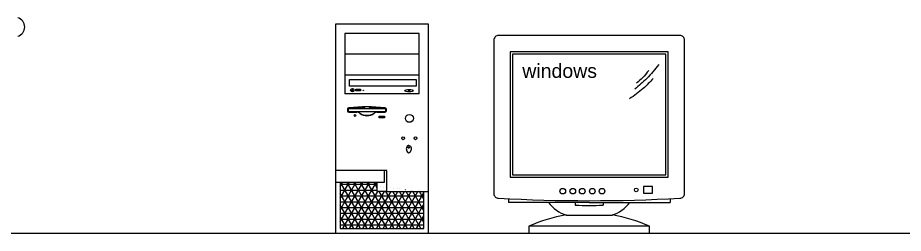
# Model space of a CAD drawing. Header units: inches. Extents: x 11.8 to 54.3, y 10.8 to 35.6.
# Drawn here: x 27.906 to 29.811, y 28.998 to 29.462 of the extents above; entities that cross this region are included whole.
import ezdxf

# ---------------------------------------------------------------- set-up
doc = ezdxf.new("R2010")
doc.units = ezdxf.units.IN
doc.header["$MEASUREMENT"] = 0
for name, color, linetype in [('02', 2, 'Continuous'), ('1', 1, 'Continuous'), ('8', 8, 'Continuous')]:
    doc.layers.add(name, color=color, linetype=linetype)
doc.styles.get("Standard").update_dxf_attribs({"font": 'arial.ttf'})

msp = doc.modelspace()

# ---------------------------------------------------------------- hatches: boundary and pattern name
at = {"layer": '8'}
h = msp.add_hatch(dxfattribs=at)
h.set_pattern_fill('NET3', color=256, scale=0.1, style=0)
h.set_pattern_definition([(0, (-32.307456, 24.778748), (0, 0.0125), []), (60, (-32.307456, 24.778748), (-0.0108253175, 0.00625), []), (120, (-32.307456, 24.778748), (-0.0108253175, -0.00625), [])])
edge = h.paths.add_edge_path()
edge.add_line((28.6006, 29.1078), (28.6795, 29.1078))
edge.add_line((28.6795, 29.1078), (28.6795, 29.0883))
edge.add_line((28.6795, 29.0883), (28.7802, 29.0883))
edge.add_line((28.6002, 29.1078), (28.6002, 29.0083))
edge.add_line((28.6002, 29.0083), (28.7802, 29.0083))
edge.add_line((28.7802, 29.0083), (28.7802, 29.0883))

# ---------------------------------------------------------------- linework, layer by layer
at = {"layer": '02'}
for p, q in [((28.7702, 29.4283), (28.6102, 29.4283)), ((28.6102, 29.4283), (28.6102, 29.2983)), ((28.7702, 29.2983), (28.7702, 29.4283)), ((28.7702, 29.3833), (28.6102, 29.3833)), ((28.7702, 29.3383), (28.6102, 29.3383)), ((28.7473, 29.3074), (28.7473, 29.3026)), ((28.7493, 29.3074), (28.7493, 29.3026)), ((28.7702, 29.2983), (28.6102, 29.2983)), ((28.6158, 29.265), (28.6158, 29.2617)), ((28.6493, 29.268), (28.6188, 29.268)), ((28.6963, 29.268), (28.6658, 29.268)), ((28.6993, 29.2617), (28.6993, 29.265)), ((28.6188, 29.2587), (28.6359, 29.2587)), ((28.6792, 29.2587), (28.6963, 29.2587)), ((28.7002, 29.1333), (28.5902, 29.1333)), ((28.6948, 29.1333), (28.6948, 29.1078)), ((28.7002, 29.0883), (28.7002, 29.1333)), ((28.6948, 29.1078), (28.5902, 29.1078)), ((28.6795, 29.0883), (28.6795, 29.1078)), ((28.7002, 29.0883), (28.6795, 29.0883)), ((28.7002, 29.0883), (28.7902, 29.0883)), ((28.9618, 29.0726), (28.9618, 29.0647)), ((29.1357, 29.0647), (28.9618, 29.0647)), ((29.1057, 29.0647), (29.1057, 29.0585)), ((29.1357, 29.0647), (29.3096, 29.0647)), ((29.1657, 29.0647), (29.1657, 29.0585)), ((29.3096, 29.0726), (29.3096, 29.0647)), ((29.086, 29.0375), (29.1854, 29.0375))]:
    msp.add_line(p, q, dxfattribs=at)
for points in [[(28.5902, 28.9983), (28.7902, 28.9983), (28.7902, 29.4483), (28.5902, 29.4483)], [(28.9657, 29.1187), (29.3057, 29.1187), (29.3057, 29.3887), (28.9657, 29.3887)], [(28.9707, 29.1237), (29.3007, 29.1237), (29.3007, 29.3837), (28.9707, 29.3837)], [(28.62, 29.3293), (28.7633, 29.3293), (28.7633, 29.3146), (28.62, 29.3146)], [(28.6339, 29.3079), (28.6434, 29.3079), (28.6434, 29.3045), (28.6339, 29.3045)], [(28.6182, 29.2666), (28.6975, 29.2666), (28.6975, 29.2595), (28.6182, 29.2595)], [(28.6951, 29.2467), (28.6841, 29.2467), (28.6841, 29.2504), (28.6951, 29.2504)], [(29.272, 29.099), (29.2527, 29.099), (29.2527, 29.0848), (29.272, 29.0848)], [(29.0057, 28.9983), (29.2657, 28.9983), (29.2657, 29.0133), (29.0057, 29.0133)]]:
    msp.add_lwpolyline(points, close=True, dxfattribs=at)
msp.add_lwpolyline([(29.3307, 29.0737, 0.414214), (29.3407, 29.0837), (29.3407, 29.4137, 0.414214), (29.3307, 29.4237), (28.9407, 29.4237, 0.414214), (28.9307, 29.4137), (28.9307, 29.0837, 0.414214), (28.9407, 29.0737)], format="xyb", dxfattribs=at)
msp.add_lwpolyline([(28.6002, 29.1078), (28.6002, 29.0083), (28.7802, 29.0083), (28.7802, 29.0883)], dxfattribs=at)
for centre, radius in [((28.6262, 29.306), 0.00382), ((28.6262, 29.306), 0.00182), ((28.6496, 29.3055), 0.000478), ((28.632, 29.2516), 0.00184), ((28.749, 29.2455), 0.00857), ((28.7355, 29.2026), 0.00306), ((28.7619, 29.2026), 0.00306), ((28.7475, 29.1828), 0.00157), ((29.0788, 29.0889), 0.00608), ((29.1004, 29.0889), 0.00608), ((29.1208, 29.0889), 0.00608), ((29.1424, 29.0889), 0.00608), ((29.1634, 29.0889), 0.00608)]:
    msp.add_circle(centre, radius, dxfattribs=at)
for centre, radius, start, end in [((27.9006, 29.4419), 0.0208, 285.8109, 74.1891), ((28.6188, 29.265), 0.003, 90, 180), ((28.6576, 28.9688), 0.3017, 82.619, 97.381), ((28.6493, 29.271), 0.003, 270, 303.7468), ((28.6576, 29.2586), 0.0118, 56.2532, 123.7468), ((28.6658, 29.271), 0.003, 236.2532, 270), ((28.6963, 29.265), 0.003, 0, 90), ((28.6188, 29.2617), 0.003, 180, 270), ((28.6359, 29.2487), 0.01, 50.217, 90), ((28.6576, 29.2748), 0.0238, 230.217, 309.783), ((28.6576, 29.2812), 0.0291, 238.3678, 301.6322), ((28.6792, 29.2487), 0.01, 90, 129.783), ((28.6963, 29.2617), 0.003, 270, 0), ((29.1357, 32.6336), 3.5652, 266.8646, 273.1354), ((29.1086, 29.1099), 0.0755, 216.7194, 253.4306), ((29.1357, 32.6336), 3.5752, 269.5192, 270.4808), ((29.1629, 29.1099), 0.0755, 286.5694, 323.2806), ((29.1357, 28.7298), 0.3119, 99.1208, 114.6344), ((29.1357, 28.7298), 0.3119, 65.3656, 80.8792)]:
    msp.add_arc(centre, radius, start, end, dxfattribs=at)
msp.add_ellipse((28.7482, 29.305), major_axis=(-0.00907, 0), ratio=0.262981, dxfattribs=at)
for points in [[(29.2852, 29.3612), (29.2596, 29.3313), (29.2339, 29.3085)], [(29.2639, 29.3486), (29.2503, 29.3327), (29.2376, 29.3208)], [(29.2734, 29.3311), (29.2519, 29.3096), (29.2225, 29.2874)], [(28.7475, 29.1869), (28.7447, 29.1864), (28.7431, 29.1843), (28.7423, 29.1805), (28.7447, 29.173), (28.7468, 29.1714), (28.7475, 29.1713)], [(28.7475, 29.1869), (28.7499, 29.1865), (28.7519, 29.1843), (28.7526, 29.1805), (28.7503, 29.173), (28.7481, 29.1714), (28.7475, 29.1713)]]:
    msp.add_spline(points, degree=3, dxfattribs=at)
at = {"layer": '1'}
msp.add_line((12.1152, 28.9983), (32.4414, 28.9983), dxfattribs=at)
msp.add_circle((29.237, 29.0917), 0.00389, dxfattribs=at)

# ---------------------------------------------------------------- texts
at = {"layer": '02'}
msp.add_text('windows', height=0.03, dxfattribs=at).set_placement((28.9918, 29.3326))

doc.saveas('drawing.dxf')
